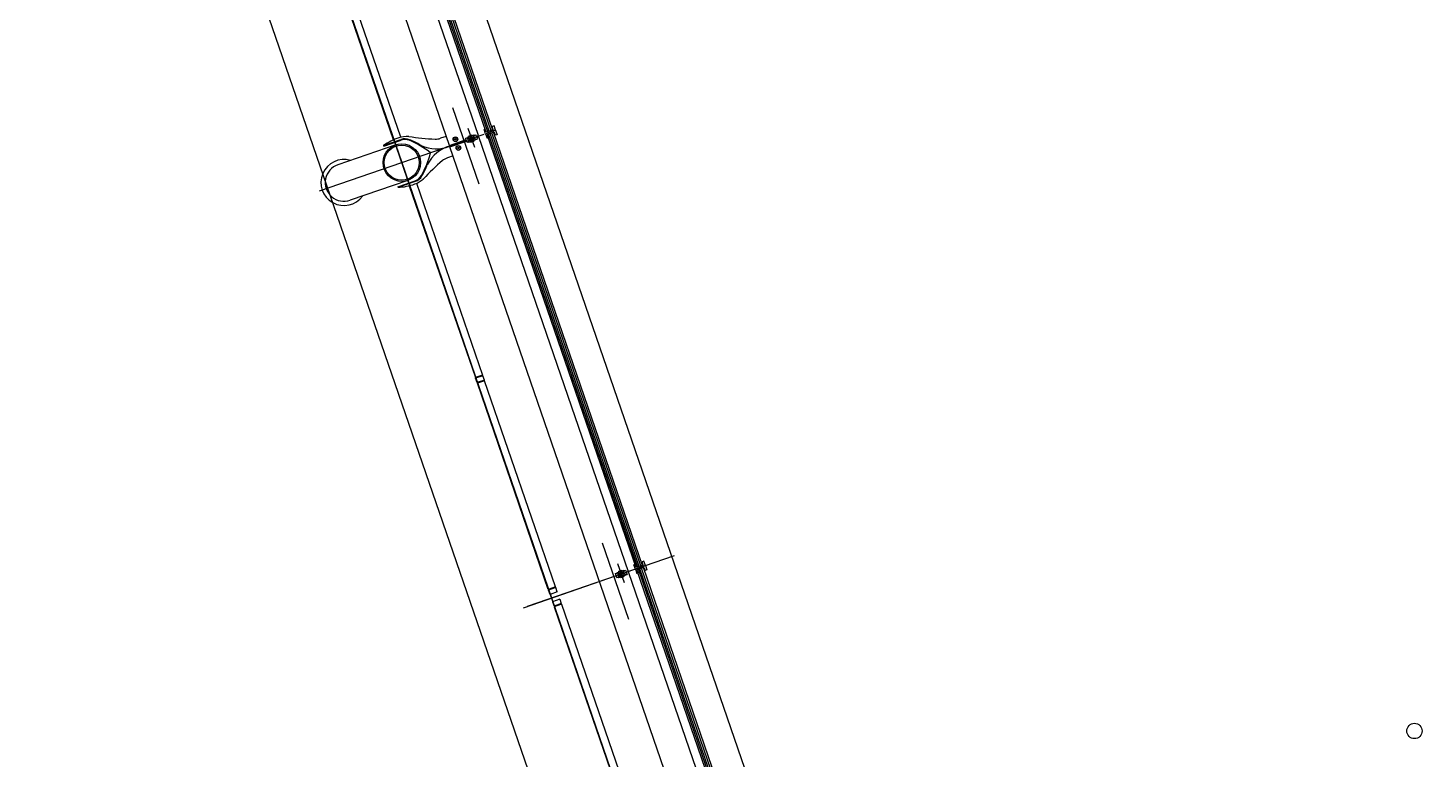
# Model space of a CAD drawing. Extents: x 809487 to 809680, y 818779 to 819225.
# Drawn here: x 809643.23 to 809652.31, y 818874.78 to 818879.54 of the extents above; entities that cross this region are included whole.
import ezdxf

# ---------------------------------------------------------------- set-up
doc = ezdxf.new("R2010")
doc.units = 0
for name, color, linetype in [('F-RC', 7, 'Continuous'), ('MAJ214__', 7, 'Continuous'), ('MAJ270__', 7, 'Continuous'), ('MAJ292__', 7, 'Continuous')]:
    doc.layers.add(name, color=color, linetype=linetype)

msp = doc.modelspace()

# ---------------------------------------------------------------- linework, layer by layer
at = {"layer": 'F-RC'}
for p, q in [((809645.6108, 818878.8149), (809645.1804, 818880.0649)), ((809645.6579, 818878.8316), (809645.2277, 818880.0811)), ((809645.7137, 818878.516), (809646.1441, 818877.2661)), ((809645.7611, 818878.5319), (809646.1914, 818877.2824)), ((809646.1717, 818877.2756), (809646.1441, 818877.2661)), ((809646.193, 818877.2777), (809646.1457, 818877.2614)), ((809646.1914, 818877.2824), (809646.1717, 818877.2756)), ((809646.1911, 818877.277), (809646.1895, 818877.2817)), ((809646.2028, 818877.2493), (809646.193, 818877.2777)), ((809646.1555, 818877.233), (809646.1457, 818877.2614)), ((809646.1476, 818877.262), (809646.146, 818877.2668)), ((809646.2028, 818877.2493), (809646.1555, 818877.233)), ((809646.2044, 818877.2446), (809646.1571, 818877.2283)), ((809646.6194, 818875.8857), (809646.1571, 818877.2283)), ((809646.159, 818877.229), (809646.1574, 818877.2337)), ((809646.2025, 818877.2439), (809646.2009, 818877.2487)), ((809646.6667, 818875.9019), (809646.2044, 818877.2446)), ((809646.6667, 818875.9019), (809646.6194, 818875.8857)), ((809646.6683, 818875.8972), (809646.6211, 818875.8809)), ((809646.6308, 818875.8526), (809646.6211, 818875.8809)), ((809646.623, 818875.8816), (809646.6213, 818875.8863)), ((809646.6781, 818875.8688), (809646.6308, 818875.8526)), ((809646.6944, 818875.8216), (809646.6471, 818875.8053)), ((809646.6665, 818875.8966), (809646.6648, 818875.9013)), ((809646.6781, 818875.8688), (809646.6683, 818875.8972)), ((809646.6944, 818875.8216), (809646.7042, 818875.7932)), ((809646.6471, 818875.8053), (809646.6569, 818875.7769)), ((809646.7042, 818875.7932), (809646.6569, 818875.7769)), ((809646.7058, 818875.7885), (809646.6585, 818875.7722)), ((809646.6585, 818875.7722), (809647.1131, 818874.4521)), ((809646.6588, 818875.7776), (809646.6604, 818875.7729)), ((809646.7023, 818875.7926), (809646.7039, 818875.7878)), ((809646.7058, 818875.7885), (809647.1602, 818874.4688))]:
    msp.add_line(p, q, dxfattribs=at)
at = {"layer": 'MAJ214__'}
for p, q in [((809646.1641, 818878.8436), (809644.2124, 818884.512)), ((809646.2248, 818878.8671), (809645.253, 818881.6895)), ((809646.2255, 818878.8674), (809645.2537, 818881.6897)), ((809646.235, 818878.8706), (809645.2632, 818881.693)), ((809646.2463, 818878.8745), (809645.2745, 818881.6969)), ((809646.0805, 818878.8254), (809646.0909, 818878.8289)), ((809646.0838, 818878.8159), (809646.0805, 818878.8254)), ((809646.1352, 818878.8455), (809646.0912, 818878.8304)), ((809646.0926, 818878.8229), (809646.1001, 818878.8255)), ((809646.1003, 818878.8256), (809646.1311, 818878.8362)), ((809646.101, 818878.838), (809646.1227, 818878.8455)), ((809646.1016, 818878.8392), (809646.101, 818878.838)), ((809646.101, 818878.838), (809646.102, 818878.8351)), ((809646.1215, 818878.8461), (809646.1016, 818878.8392)), ((809646.102, 818878.8351), (809646.1237, 818878.8426)), ((809646.1043, 818878.8359), (809646.104, 818878.8353)), ((809646.1042, 818878.8348), (809646.104, 818878.8353)), ((809646.106, 818878.809), (809646.1368, 818878.8196)), ((809646.1214, 818878.8418), (809646.122, 818878.8415)), ((809646.1215, 818878.8461), (809646.1227, 818878.8455)), ((809646.1222, 818878.841), (809646.122, 818878.8415)), ((809646.1227, 818878.8455), (809646.1237, 818878.8426)), ((809646.1387, 818878.8388), (809646.1311, 818878.8362)), ((809646.1363, 818878.8446), (809646.1467, 818878.8481)), ((809646.146, 818878.8162), (809646.1564, 818878.8198)), ((809646.1467, 818878.8481), (809646.1499, 818878.8387)), ((809646.1499, 818878.8387), (809646.1641, 818878.8436)), ((809646.1532, 818878.8292), (809646.1674, 818878.8341)), ((809646.1532, 818878.8292), (809646.1564, 818878.8198)), ((809648.1192, 818873.1657), (809646.1674, 818878.8341)), ((809647.2015, 818876.0306), (809646.2297, 818878.8529)), ((809647.2022, 818876.0308), (809646.2304, 818878.8532)), ((809647.2117, 818876.0341), (809646.2399, 818878.8564)), ((809647.223, 818876.038), (809646.2512, 818878.8603)), ((809645.975, 818878.7785), (809646.0838, 818878.8159)), ((809645.9783, 818878.769), (809646.087, 818878.8065)), ((809646.0903, 818878.797), (809646.087, 818878.8065)), ((809646.1007, 818878.8006), (809646.0903, 818878.797)), ((809646.1058, 818878.809), (809646.0983, 818878.8064)), ((809646.135, 818878.81), (809646.1132, 818878.8025)), ((809646.1132, 818878.8025), (809646.1142, 818878.7997)), ((809646.1359, 818878.8072), (809646.1142, 818878.7997)), ((809646.1155, 818878.7991), (809646.1142, 818878.7997)), ((809646.1151, 818878.8032), (809646.1148, 818878.8041)), ((809646.1155, 818878.7991), (809646.1353, 818878.8059)), ((809646.1331, 818878.8094), (809646.1327, 818878.8103)), ((809646.135, 818878.81), (809646.1359, 818878.8072)), ((809646.1353, 818878.8059), (809646.1359, 818878.8072)), ((809647.1119, 818876.0089), (809647.0679, 818875.9938)), ((809647.0777, 818876.0014), (809647.0995, 818876.0089)), ((809647.0783, 818876.0027), (809647.0777, 818876.0014)), ((809647.0982, 818876.0095), (809647.0783, 818876.0027)), ((809647.0787, 818875.9986), (809647.1004, 818876.0061)), ((809647.0981, 818876.0053), (809647.0987, 818876.0049)), ((809647.0982, 818876.0095), (809647.0995, 818876.0089)), ((809647.0989, 818876.0045), (809647.0987, 818876.0049)), ((809647.0995, 818876.0089), (809647.1004, 818876.0061)), ((809647.1154, 818876.0022), (809647.1078, 818875.9996)), ((809647.113, 818876.008), (809647.1234, 818876.0116)), ((809647.1234, 818876.0116), (809647.1331, 818875.9832)), ((809648.1782, 818873.194), (809647.2064, 818876.0164)), ((809648.1789, 818873.1943), (809647.2071, 818876.0166)), ((809648.1884, 818873.1975), (809647.2166, 818876.0199)), ((809648.1997, 818873.2014), (809647.2279, 818876.0238)), ((809647.0572, 818875.9888), (809647.0676, 818875.9924)), ((809647.067, 818875.9604), (809647.0572, 818875.9888)), ((809647.0774, 818875.964), (809647.067, 818875.9604)), ((809647.0693, 818875.9863), (809647.0769, 818875.989)), ((809647.0826, 818875.9724), (809647.075, 818875.9698)), ((809647.077, 818875.989), (809647.1078, 818875.9996)), ((809647.0777, 818876.0014), (809647.0787, 818875.9986)), ((809647.081, 818875.9994), (809647.0807, 818875.9988)), ((809647.0809, 818875.9983), (809647.0807, 818875.9988)), ((809647.0827, 818875.9725), (809647.1135, 818875.9831)), ((809647.1117, 818875.9734), (809647.0899, 818875.966)), ((809647.0899, 818875.966), (809647.0909, 818875.9631)), ((809647.1126, 818875.9706), (809647.0909, 818875.9631)), ((809647.0922, 818875.9625), (809647.0909, 818875.9631)), ((809647.0918, 818875.9666), (809647.0915, 818875.9676)), ((809647.0922, 818875.9625), (809647.112, 818875.9693)), ((809647.1098, 818875.9728), (809647.1094, 818875.9737)), ((809647.1117, 818875.9734), (809647.1126, 818875.9706)), ((809647.112, 818875.9693), (809647.1126, 818875.9706)), ((809647.1227, 818875.9796), (809647.1331, 818875.9832))]:
    msp.add_line(p, q, dxfattribs=at)
for points in [[(809645.5466, 818878.7781), (809645.6594, 818878.8169)], [(809646.1018, 818878.7996), (809646.1457, 818878.8148)], [(809645.6404, 818878.5056), (809645.7532, 818878.5444)], [(809647.0785, 818875.9631), (809647.1225, 818875.9782)]]:
    msp.add_lwpolyline(points, dxfattribs=at)
for centre, radius in [((809646.0142, 818878.8184), 0.0155), ((809646.0142, 818878.8184), 0.0135), ((809646.0142, 818878.8184), 0.0042), ((809646.1185, 818878.8226), 0.006), ((809646.0337, 818878.7617), 0.0155), ((809646.0337, 818878.7617), 0.0135), ((809646.0337, 818878.7617), 0.0042), ((809647.0952, 818875.986), 0.006)]:
    msp.add_circle(centre, radius, dxfattribs=at)
for centre, radius, start, end in [((809645.6852, 818878.742), 0.0792, 68.03764, 109), ((809646.1185, 818878.8226), 0.0095, 146.69488, 251.30512), ((809646.1185, 818878.8226), 0.0109, 101.1265, 116.87349), ((809646.1185, 818878.8226), 0.0095, 325.18264, 72.81736), ((809645.5027, 818878.2896), 0.567, 59.89592, 68.03764), ((809645.7972, 818878.7974), 0.02, 239.89592, 251.32459), ((809645.8891, 818878.9871), 0.2307, 244.76877, 292.32268), ((809646.039, 818878.5517), 0.2307, 105.67731, 153.23123), ((809646.039, 818878.5517), 0.2307, 105.67731, 112.32268), ((809645.8891, 818878.9871), 0.2307, 285.67731, 292.32268), ((809646.1185, 818878.8226), 0.0109, 281.1265, 296.87349), ((809645.3051, 818878.8635), 0.567, 329.96236, 338.10407), ((809645.8498, 818878.6446), 0.02, 146.67541, 158.10407), ((809645.7274, 818878.6193), 0.0792, 289, 329.96236), ((809647.0952, 818875.986), 0.0095, 146.69488, 251.30512), ((809647.0952, 818875.986), 0.0109, 101.1265, 116.87349), ((809647.0952, 818875.986), 0.0109, 281.1265, 296.87349), ((809647.0952, 818875.986), 0.0095, 325.18264, 72.81736)]:
    msp.add_arc(centre, radius, start, end, dxfattribs=at)
for points, degree in [([(809646.0909, 818878.8296), (809646.0909, 818878.8297), (809646.0909, 818878.8298), (809646.0909, 818878.8299), (809646.0909, 818878.8299), (809646.0909, 818878.83), (809646.091, 818878.83), (809646.091, 818878.8301), (809646.091, 818878.8301), (809646.091, 818878.8302), (809646.091, 818878.8302), (809646.0911, 818878.8303), (809646.0911, 818878.8303), (809646.0911, 818878.8303), (809646.0912, 818878.8304), (809646.0912, 818878.8304)], 3), ([(809646.0917, 818878.8235), (809646.0916, 818878.8238), (809646.0915, 818878.8241), (809646.0913, 818878.825), (809646.0912, 818878.8255), (809646.0911, 818878.8267), (809646.091, 818878.8272), (809646.0909, 818878.8284), (809646.0909, 818878.829), (809646.0909, 818878.8296)], 3), ([(809646.0917, 818878.8235), (809646.0917, 818878.8234), (809646.0917, 818878.8234), (809646.0918, 818878.8234), (809646.0918, 818878.8233), (809646.0918, 818878.8233), (809646.0918, 818878.8233), (809646.0918, 818878.8233)], 3), ([(809646.0926, 818878.8229), (809646.0926, 818878.8229), (809646.0926, 818878.8229), (809646.0925, 818878.8229), (809646.0925, 818878.8229), (809646.0924, 818878.8229), (809646.0924, 818878.8229), (809646.0922, 818878.8229), (809646.0922, 818878.8229), (809646.092, 818878.823), (809646.092, 818878.823), (809646.0919, 818878.8231), (809646.0918, 818878.8232), (809646.0918, 818878.8233)], 3), ([(809646.1001, 818878.8255), (809646.1002, 818878.8255), (809646.1003, 818878.8256), (809646.1003, 818878.8256)], 2), ([(809646.1001, 818878.8255), (809646.1002, 818878.8255), (809646.1002, 818878.8255), (809646.1002, 818878.8253), (809646.1003, 818878.8251), (809646.1004, 818878.8246), (809646.1005, 818878.8242), (809646.1006, 818878.8229), (809646.1008, 818878.8219), (809646.1012, 818878.8196), (809646.1015, 818878.8184), (809646.1023, 818878.8161), (809646.1027, 818878.815), (809646.1037, 818878.8129), (809646.1043, 818878.812), (809646.105, 818878.8107), (809646.1053, 818878.8102), (809646.1056, 818878.8096), (809646.1057, 818878.8093), (809646.1058, 818878.8091), (809646.1058, 818878.809), (809646.1058, 818878.809)], 3), ([(809646.1114, 818878.8291), (809646.1114, 818878.8291), (809646.1114, 818878.8291), (809646.1113, 818878.829), (809646.1113, 818878.8289), (809646.1111, 818878.8287), (809646.111, 818878.8285), (809646.1108, 818878.8281), (809646.1106, 818878.828), (809646.1105, 818878.8278)], 3), ([(809646.1135, 818878.8323), (809646.1124, 818878.8306), (809646.1114, 818878.8291)], 2), ([(809646.12, 818878.8321), (809646.1183, 818878.8327), (809646.1164, 818878.8333)], 2), ([(809646.1215, 818878.8316), (809646.1213, 818878.8316), (809646.1211, 818878.8317), (809646.1207, 818878.8318), (809646.1205, 818878.8319), (809646.1203, 818878.832), (809646.1202, 818878.832), (809646.1201, 818878.8321), (809646.1201, 818878.8321), (809646.12, 818878.8321)], 3), ([(809646.1368, 818878.8196), (809646.1368, 818878.8196), (809646.1368, 818878.8197), (809646.1367, 818878.8198), (809646.1366, 818878.82), (809646.1365, 818878.8206), (809646.1365, 818878.821), (809646.1363, 818878.8222), (809646.1361, 818878.8232), (809646.1357, 818878.8255), (809646.1354, 818878.8267), (809646.1346, 818878.829), (809646.1342, 818878.8301), (809646.1332, 818878.8322), (809646.1327, 818878.8331), (809646.1319, 818878.8344), (809646.1317, 818878.8349), (809646.1313, 818878.8356), (809646.1312, 818878.8358), (809646.1311, 818878.836), (809646.1311, 818878.8361), (809646.1311, 818878.8362)], 3), ([(809646.1352, 818878.8455), (809646.1352, 818878.8455), (809646.1352, 818878.8455), (809646.1353, 818878.8455), (809646.1353, 818878.8455), (809646.1354, 818878.8455), (809646.1355, 818878.8454), (809646.1355, 818878.8454), (809646.1355, 818878.8454), (809646.1356, 818878.8453), (809646.1356, 818878.8453), (809646.1357, 818878.8453), (809646.1357, 818878.8452), (809646.1358, 818878.8452), (809646.1358, 818878.8451), (809646.1358, 818878.8451)], 3), ([(809646.1358, 818878.8451), (809646.1362, 818878.8446), (809646.1366, 818878.8441), (809646.1372, 818878.8431), (809646.1375, 818878.8427), (809646.1381, 818878.8417), (809646.1383, 818878.8412), (809646.1387, 818878.8404), (809646.1389, 818878.8401), (809646.139, 818878.8397)], 3), ([(809646.1444, 818878.8222), (809646.1437, 818878.822), (809646.1431, 818878.8218), (809646.1415, 818878.8212), (809646.1406, 818878.8209), (809646.139, 818878.8204), (809646.1384, 818878.8202), (809646.1375, 818878.8199), (809646.1371, 818878.8197), (809646.1368, 818878.8196)], 3), ([(809646.1444, 818878.8222), (809646.1435, 818878.8219), (809646.1426, 818878.8216), (809646.1417, 818878.8213), (809646.1405, 818878.8209), (809646.1392, 818878.8205), (809646.1379, 818878.82), (809646.1375, 818878.8199), (809646.1372, 818878.8198), (809646.1368, 818878.8196)], 3), ([(809646.1391, 818878.8395), (809646.1391, 818878.8395), (809646.1391, 818878.8395), (809646.1391, 818878.8394), (809646.1391, 818878.8393), (809646.1391, 818878.8391), (809646.139, 818878.8391), (809646.1389, 818878.839), (809646.1389, 818878.8389), (809646.1388, 818878.8388), (809646.1387, 818878.8388), (809646.1387, 818878.8388), (809646.1387, 818878.8388), (809646.1387, 818878.8388)], 3), ([(809646.1391, 818878.8395), (809646.139, 818878.8396), (809646.139, 818878.8396), (809646.139, 818878.8396), (809646.139, 818878.8396), (809646.139, 818878.8397), (809646.139, 818878.8397), (809646.139, 818878.8397)], 3), ([(809646.1444, 818878.8222), (809646.1444, 818878.8222), (809646.1444, 818878.8222), (809646.1444, 818878.8222), (809646.1445, 818878.8223), (809646.1445, 818878.8223), (809646.1446, 818878.8223), (809646.1447, 818878.8223), (809646.1448, 818878.8222), (809646.1449, 818878.8222), (809646.145, 818878.8221), (809646.1451, 818878.822), (809646.1451, 818878.8219), (809646.1451, 818878.8219)], 3), ([(809646.1452, 818878.8217), (809646.1452, 818878.8217), (809646.1452, 818878.8217), (809646.1452, 818878.8218), (809646.1452, 818878.8218), (809646.1451, 818878.8218), (809646.1451, 818878.8218), (809646.1451, 818878.8219)], 3), ([(809646.1452, 818878.8217), (809646.1453, 818878.8213), (809646.1454, 818878.821), (809646.1456, 818878.8201), (809646.1457, 818878.8196), (809646.1459, 818878.8185), (809646.1459, 818878.8179), (809646.146, 818878.8167), (809646.146, 818878.8161), (809646.146, 818878.8155)], 3), ([(809646.0979, 818878.8056), (809646.0979, 818878.8056), (809646.0979, 818878.8057), (809646.0978, 818878.8058), (809646.0978, 818878.8058), (809646.0979, 818878.806), (809646.0979, 818878.8061), (809646.098, 818878.8062), (809646.098, 818878.8062), (809646.0981, 818878.8063), (809646.0982, 818878.8063), (809646.0983, 818878.8064), (809646.0983, 818878.8064), (809646.0983, 818878.8064)], 3), ([(809646.0979, 818878.8056), (809646.0979, 818878.8056), (809646.0979, 818878.8056), (809646.0979, 818878.8055), (809646.0979, 818878.8055), (809646.0979, 818878.8054), (809646.0979, 818878.8054), (809646.098, 818878.8054)], 3), ([(809646.1011, 818878.8), (809646.1007, 818878.8005), (809646.1004, 818878.801), (809646.0997, 818878.802), (809646.0994, 818878.8025), (809646.0988, 818878.8035), (809646.0986, 818878.804), (809646.0982, 818878.8048), (809646.0981, 818878.8051), (809646.098, 818878.8054)], 3), ([(809646.1018, 818878.7996), (809646.1017, 818878.7996), (809646.1017, 818878.7996), (809646.1016, 818878.7996), (809646.1016, 818878.7996), (809646.1015, 818878.7997), (809646.1015, 818878.7997), (809646.1014, 818878.7997), (809646.1014, 818878.7997), (809646.1013, 818878.7998), (809646.1013, 818878.7998), (809646.1012, 818878.7999), (809646.1012, 818878.7999), (809646.1012, 818878.8), (809646.1011, 818878.8), (809646.1011, 818878.8)], 3), ([(809646.106, 818878.809), (809646.106, 818878.809), (809646.1059, 818878.809), (809646.1058, 818878.809)], 2), ([(809646.106, 818878.809), (809646.106, 818878.809), (809646.1059, 818878.809), (809646.1058, 818878.809)], 2), ([(809646.1154, 818878.8136), (809646.1156, 818878.8135), (809646.1158, 818878.8134), (809646.1162, 818878.8133), (809646.1164, 818878.8132), (809646.1167, 818878.8131), (809646.1168, 818878.8131), (809646.1169, 818878.8131), (809646.1169, 818878.8131), (809646.1169, 818878.8131)], 3), ([(809646.1169, 818878.8131), (809646.1186, 818878.8125), (809646.1206, 818878.8118)], 2), ([(809646.1234, 818878.8128), (809646.1246, 818878.8145), (809646.1255, 818878.816)], 2), ([(809646.1255, 818878.816), (809646.1256, 818878.8161), (809646.1256, 818878.8161), (809646.1256, 818878.8162), (809646.1257, 818878.8162), (809646.1258, 818878.8165), (809646.1259, 818878.8166), (809646.1262, 818878.817), (809646.1263, 818878.8172), (809646.1264, 818878.8174)], 3), ([(809646.146, 818878.8155), (809646.146, 818878.8154), (809646.146, 818878.8154), (809646.146, 818878.8153), (809646.146, 818878.8152), (809646.146, 818878.8152), (809646.146, 818878.8151), (809646.146, 818878.8151), (809646.146, 818878.815), (809646.1459, 818878.815), (809646.1459, 818878.8149), (809646.1459, 818878.8149), (809646.1458, 818878.8149), (809646.1458, 818878.8148), (809646.1458, 818878.8148), (809646.1457, 818878.8148)], 3), ([(809647.1119, 818876.0089), (809647.1119, 818876.009), (809647.1119, 818876.009), (809647.112, 818876.0089), (809647.1121, 818876.0089), (809647.1121, 818876.0089), (809647.1122, 818876.0089), (809647.1122, 818876.0089), (809647.1122, 818876.0088), (809647.1123, 818876.0088), (809647.1123, 818876.0088), (809647.1124, 818876.0087), (809647.1124, 818876.0087), (809647.1125, 818876.0086), (809647.1125, 818876.0086), (809647.1125, 818876.0085)], 3), ([(809647.1125, 818876.0085), (809647.1129, 818876.0081), (809647.1133, 818876.0076), (809647.1139, 818876.0066), (809647.1142, 818876.0061), (809647.1148, 818876.0051), (809647.115, 818876.0046), (809647.1154, 818876.0038), (809647.1156, 818876.0035), (809647.1157, 818876.0032)], 3), ([(809647.1158, 818876.003), (809647.1158, 818876.003), (809647.1158, 818876.0029), (809647.1158, 818876.0028), (809647.1158, 818876.0027), (809647.1158, 818876.0026), (809647.1157, 818876.0025), (809647.1156, 818876.0024), (809647.1156, 818876.0024), (809647.1155, 818876.0023), (809647.1154, 818876.0022), (809647.1154, 818876.0022), (809647.1154, 818876.0022), (809647.1154, 818876.0022)], 3), ([(809647.1158, 818876.003), (809647.1157, 818876.003), (809647.1157, 818876.003), (809647.1157, 818876.0031), (809647.1157, 818876.0031), (809647.1157, 818876.0031), (809647.1157, 818876.0032), (809647.1157, 818876.0032)], 3), ([(809647.0676, 818875.9931), (809647.0676, 818875.9931), (809647.0676, 818875.9932), (809647.0676, 818875.9933), (809647.0676, 818875.9933), (809647.0676, 818875.9934), (809647.0677, 818875.9935), (809647.0677, 818875.9935), (809647.0677, 818875.9935), (809647.0677, 818875.9936), (809647.0677, 818875.9936), (809647.0678, 818875.9937), (809647.0678, 818875.9937), (809647.0678, 818875.9938), (809647.0679, 818875.9938), (809647.0679, 818875.9938)], 3), ([(809647.0684, 818875.9869), (809647.0683, 818875.9872), (809647.0682, 818875.9876), (809647.068, 818875.9884), (809647.0679, 818875.989), (809647.0678, 818875.9901), (809647.0677, 818875.9907), (809647.0676, 818875.9919), (809647.0676, 818875.9925), (809647.0676, 818875.9931)], 3), ([(809647.0684, 818875.9869), (809647.0684, 818875.9869), (809647.0684, 818875.9869), (809647.0685, 818875.9868), (809647.0685, 818875.9868), (809647.0685, 818875.9867), (809647.0685, 818875.9867), (809647.0685, 818875.9867)], 3), ([(809647.0693, 818875.9863), (809647.0693, 818875.9863), (809647.0693, 818875.9863), (809647.0692, 818875.9863), (809647.0692, 818875.9863), (809647.0691, 818875.9863), (809647.0691, 818875.9863), (809647.0689, 818875.9863), (809647.0689, 818875.9863), (809647.0687, 818875.9864), (809647.0687, 818875.9865), (809647.0686, 818875.9866), (809647.0685, 818875.9866), (809647.0685, 818875.9867)], 3), ([(809647.0746, 818875.969), (809647.0746, 818875.9691), (809647.0746, 818875.9691), (809647.0745, 818875.9692), (809647.0746, 818875.9693), (809647.0746, 818875.9694), (809647.0746, 818875.9695), (809647.0747, 818875.9696), (809647.0747, 818875.9697), (809647.0748, 818875.9697), (809647.0749, 818875.9698), (809647.075, 818875.9698), (809647.075, 818875.9698), (809647.075, 818875.9698)], 3), ([(809647.0746, 818875.969), (809647.0746, 818875.969), (809647.0746, 818875.969), (809647.0746, 818875.969), (809647.0746, 818875.9689), (809647.0746, 818875.9689), (809647.0746, 818875.9689), (809647.0747, 818875.9688)], 3), ([(809647.0778, 818875.9635), (809647.0774, 818875.964), (809647.0771, 818875.9645), (809647.0764, 818875.9654), (809647.0761, 818875.9659), (809647.0755, 818875.9669), (809647.0753, 818875.9674), (809647.0749, 818875.9682), (809647.0748, 818875.9685), (809647.0747, 818875.9688)], 3), ([(809647.0769, 818875.989), (809647.0769, 818875.9889), (809647.0769, 818875.9889), (809647.0769, 818875.9888), (809647.077, 818875.9886), (809647.0771, 818875.988), (809647.0772, 818875.9876), (809647.0774, 818875.9864), (809647.0775, 818875.9853), (809647.0779, 818875.9831), (809647.0782, 818875.9819), (809647.079, 818875.9796), (809647.0794, 818875.9785), (809647.0804, 818875.9764), (809647.081, 818875.9754), (809647.0817, 818875.9741), (809647.082, 818875.9737), (809647.0823, 818875.973), (809647.0824, 818875.9728), (809647.0825, 818875.9725), (809647.0825, 818875.9725), (809647.0826, 818875.9724)], 3), ([(809647.0769, 818875.989), (809647.0769, 818875.989), (809647.077, 818875.989), (809647.077, 818875.989)], 2), ([(809647.0785, 818875.9631), (809647.0784, 818875.9631), (809647.0784, 818875.9631), (809647.0783, 818875.9631), (809647.0783, 818875.9631), (809647.0782, 818875.9631), (809647.0782, 818875.9631), (809647.0781, 818875.9632), (809647.0781, 818875.9632), (809647.078, 818875.9632), (809647.078, 818875.9633), (809647.078, 818875.9633), (809647.0779, 818875.9633), (809647.0779, 818875.9634), (809647.0778, 818875.9634), (809647.0778, 818875.9635)], 3), ([(809647.0827, 818875.9725), (809647.0827, 818875.9724), (809647.0826, 818875.9724), (809647.0826, 818875.9724)], 2), ([(809647.0827, 818875.9725), (809647.0827, 818875.9724), (809647.0826, 818875.9724), (809647.0826, 818875.9724)], 2), ([(809647.0881, 818875.9925), (809647.0881, 818875.9925), (809647.0881, 818875.9925), (809647.088, 818875.9924), (809647.088, 818875.9923), (809647.0878, 818875.9921), (809647.0877, 818875.9919), (809647.0875, 818875.9916), (809647.0873, 818875.9914), (809647.0872, 818875.9912)], 3), ([(809647.0902, 818875.9958), (809647.0891, 818875.9941), (809647.0881, 818875.9925)], 2), ([(809647.0921, 818875.977), (809647.0923, 818875.977), (809647.0925, 818875.9769), (809647.0929, 818875.9767), (809647.0931, 818875.9767), (809647.0934, 818875.9766), (809647.0935, 818875.9766), (809647.0936, 818875.9765), (809647.0936, 818875.9765), (809647.0936, 818875.9765)], 3), ([(809647.0967, 818875.9955), (809647.095, 818875.9961), (809647.0931, 818875.9968)], 2), ([(809647.0936, 818875.9765), (809647.0953, 818875.9759), (809647.0973, 818875.9753)], 2), ([(809647.0982, 818875.995), (809647.098, 818875.9951), (809647.0978, 818875.9951), (809647.0974, 818875.9953), (809647.0972, 818875.9954), (809647.097, 818875.9954), (809647.0969, 818875.9955), (809647.0968, 818875.9955), (809647.0968, 818875.9955), (809647.0967, 818875.9955)], 3), ([(809647.1001, 818875.9762), (809647.1013, 818875.978), (809647.1023, 818875.9795)], 2), ([(809647.1023, 818875.9795), (809647.1023, 818875.9795), (809647.1023, 818875.9795), (809647.1023, 818875.9796), (809647.1024, 818875.9797), (809647.1025, 818875.9799), (809647.1026, 818875.9801), (809647.1029, 818875.9804), (809647.103, 818875.9806), (809647.1031, 818875.9808)], 3), ([(809647.1135, 818875.9831), (809647.1135, 818875.9831), (809647.1135, 818875.9831), (809647.1134, 818875.9832), (809647.1134, 818875.9834), (809647.1132, 818875.984), (809647.1132, 818875.9844), (809647.113, 818875.9857), (809647.1129, 818875.9867), (809647.1124, 818875.9889), (809647.1121, 818875.9901), (809647.1113, 818875.9925), (809647.1109, 818875.9936), (809647.1099, 818875.9957), (809647.1094, 818875.9966), (809647.1086, 818875.9979), (809647.1084, 818875.9984), (809647.108, 818875.999), (809647.1079, 818875.9992), (809647.1078, 818875.9995), (809647.1078, 818875.9996), (809647.1078, 818875.9996)], 3), ([(809647.1211, 818875.9857), (809647.1204, 818875.9855), (809647.1198, 818875.9852), (809647.1182, 818875.9847), (809647.1173, 818875.9844), (809647.1157, 818875.9838), (809647.1151, 818875.9836), (809647.1142, 818875.9833), (809647.1138, 818875.9832), (809647.1135, 818875.9831)], 3), ([(809647.1211, 818875.9857), (809647.1202, 818875.9854), (809647.1193, 818875.9851), (809647.1184, 818875.9848), (809647.1172, 818875.9843), (809647.1159, 818875.9839), (809647.1146, 818875.9835), (809647.1142, 818875.9833), (809647.1139, 818875.9832), (809647.1135, 818875.9831)], 3), ([(809647.1211, 818875.9857), (809647.1211, 818875.9857), (809647.1211, 818875.9857), (809647.1211, 818875.9857), (809647.1212, 818875.9857), (809647.1212, 818875.9857), (809647.1213, 818875.9857), (809647.1214, 818875.9857), (809647.1215, 818875.9857), (809647.1216, 818875.9856), (809647.1217, 818875.9856), (809647.1218, 818875.9854), (809647.1218, 818875.9854), (809647.1218, 818875.9853)], 3), ([(809647.1219, 818875.9851), (809647.1219, 818875.9851), (809647.1219, 818875.9852), (809647.1219, 818875.9852), (809647.1219, 818875.9852), (809647.1219, 818875.9853), (809647.1218, 818875.9853), (809647.1218, 818875.9853)], 3), ([(809647.1219, 818875.9851), (809647.122, 818875.9848), (809647.1221, 818875.9844), (809647.1223, 818875.9836), (809647.1224, 818875.983), (809647.1226, 818875.9819), (809647.1226, 818875.9814), (809647.1227, 818875.9802), (809647.1227, 818875.9796), (809647.1227, 818875.979)], 3), ([(809647.1227, 818875.979), (809647.1227, 818875.9789), (809647.1227, 818875.9788), (809647.1227, 818875.9787), (809647.1227, 818875.9787), (809647.1227, 818875.9786), (809647.1227, 818875.9786), (809647.1227, 818875.9785), (809647.1227, 818875.9785), (809647.1226, 818875.9784), (809647.1226, 818875.9784), (809647.1226, 818875.9783), (809647.1226, 818875.9783), (809647.1225, 818875.9782), (809647.1225, 818875.9782), (809647.1225, 818875.9782)], 3)]:
    msp.add_open_spline(points, degree=degree, dxfattribs=at)
at = {"layer": 'MAJ270__'}
for p, q in [((809643.7113, 818884.3394), (809645.6647, 818878.6663)), ((809643.2279, 818884.173), (809647.3344, 818872.2467)), ((809646.1681, 818878.5249), (809645.9964, 818879.0235)), ((809645.1287, 818878.4818), (809646.2007, 818878.8509)), ((809645.6051, 818878.8392), (809645.7225, 818878.4983)), ((809646.0948, 818878.8912), (809646.1376, 818878.767)), ((809646.2579, 818878.8785), (809646.2628, 818878.8643)), ((809645.6647, 818878.6663), (809647.6181, 818872.9932)), ((809647.1448, 818875.6884), (809646.9731, 818876.187)), ((809646.4844, 818875.7757), (809647.4426, 818876.1056)), ((809647.0715, 818876.0547), (809647.1143, 818875.9304)), ((809647.2346, 818876.042), (809647.2395, 818876.0278)), ((809646.7035, 818875.6494), (809646.5934, 818875.969))]:
    msp.add_line(p, q, dxfattribs=at)
msp.add_lwpolyline([(809646.4572, 818875.7663), (809647.2148, 818876.0272)], dxfattribs=at)
for centre, radius in [((809646.2603, 818878.8714), 0.003), ((809647.237, 818876.0349), 0.003), ((809652.2646, 818874.9629), 0.05)]:
    msp.add_circle(centre, radius, dxfattribs=at)
at = {"layer": 'MAJ292__'}
for p, q in [((809648.4029, 818873.2634), (809644.496, 818884.6096)), ((809645.975, 818878.7785), (809644.0232, 818884.4468)), ((809646.2154, 818878.8639), (809645.2435, 818881.6862)), ((809646.2579, 818878.8785), (809645.2861, 818881.7009)), ((809646.208, 818878.8851), (809646.2007, 818878.8826)), ((809646.2105, 818878.8542), (809646.2007, 818878.8826)), ((809646.2154, 818878.8639), (809646.208, 818878.8851)), ((809646.276, 818878.8768), (809646.2105, 818878.8542)), ((809646.276, 818878.8768), (809646.2105, 818878.8542)), ((809646.2105, 818878.8542), (809646.2202, 818878.8259)), ((809646.2612, 818878.8797), (809646.2154, 818878.8639)), ((809646.2661, 818878.8655), (809646.2202, 818878.8497)), ((809647.1921, 818876.0273), (809646.2202, 818878.8497)), ((809646.2202, 818878.8497), (809646.2276, 818878.8284)), ((809646.2276, 818878.8284), (809646.2202, 818878.8259)), ((809646.2662, 818878.9052), (809646.2539, 818878.9009)), ((809646.2612, 818878.8797), (809646.2539, 818878.9009)), ((809647.2346, 818876.042), (809646.2629, 818878.864)), ((809646.2661, 818878.8655), (809646.2735, 818878.8442)), ((809646.276, 818878.8768), (809646.2662, 818878.9052)), ((809646.2857, 818878.8484), (809646.2735, 818878.8442)), ((809646.276, 818878.8768), (809646.2857, 818878.8484)), ((809645.6249, 818878.7819), (809645.2482, 818878.6522)), ((809647.9301, 818873.1006), (809645.9783, 818878.769)), ((809645.7045, 818878.5507), (809645.3278, 818878.421)), ((809647.1847, 818876.0486), (809647.1774, 818876.0461)), ((809647.1872, 818876.0177), (809647.1774, 818876.0461)), ((809647.1921, 818876.0273), (809647.1847, 818876.0486)), ((809647.2527, 818876.0402), (809647.1872, 818876.0177)), ((809647.2527, 818876.0402), (809647.1872, 818876.0177)), ((809647.1872, 818876.0177), (809647.1969, 818875.9893)), ((809647.2379, 818876.0431), (809647.1921, 818876.0273)), ((809647.2428, 818876.0289), (809647.1969, 818876.0131)), ((809648.1688, 818873.1908), (809647.1969, 818876.0131)), ((809647.1969, 818876.0131), (809647.2043, 818875.9918)), ((809647.2429, 818876.0686), (809647.2306, 818876.0644)), ((809647.2379, 818876.0431), (809647.2306, 818876.0644)), ((809648.2113, 818873.2054), (809647.2395, 818876.0278)), ((809647.2428, 818876.0289), (809647.2502, 818876.0076)), ((809647.2527, 818876.0402), (809647.2429, 818876.0686)), ((809647.2624, 818876.0119), (809647.2502, 818876.0076)), ((809647.2527, 818876.0402), (809647.2624, 818876.0119)), ((809647.2043, 818875.9918), (809647.1969, 818875.9893))]:
    msp.add_line(p, q, dxfattribs=at)
for points in [[(809645.9547, 818878.8376), (809645.9179, 818878.8249)], [(809645.5466, 818878.7781), (809645.548, 818878.7741), (809645.6608, 818878.8129)], [(809645.9987, 818878.7099), (809645.9618, 818878.6972)], [(809645.6404, 818878.5056), (809645.639, 818878.5096), (809645.7518, 818878.5484)]]:
    msp.add_lwpolyline(points, dxfattribs=at)
for radius in [0.1223, 0.1143]:
    msp.add_circle((809645.6647, 818878.6663), radius, dxfattribs=at)
for centre, radius, start, end in [((809645.7467, 818878.504), 0.3393, 107.29394, 126.13928), ((809645.7012, 818878.6647), 0.1724, 87.60393, 108.72489), ((809645.7075, 818878.817), 0.02, 80.57421, 87.60393), ((809645.9303, 818880.1588), 1.3402, 260.57421, 267.92155), ((809645.8853, 818878.9194), 0.1, 267.92155, 289), ((809645.6852, 818878.742), 0.075, 68.03764, 109), ((809645.5027, 818878.2896), 0.5628, 51.63214, 68.03764), ((809645.3051, 818878.8635), 0.5628, 329.96236, 346.36786), ((809645.288, 818878.5366), 0.15, 73.58736, 324.41264), ((809645.288, 818878.5366), 0.1223, 108.99761, 289.00235), ((809646.7929, 818877.6537), 1.3402, 130.07845, 137.42579), ((809645.9944, 818878.6027), 0.1, 109, 130.07845), ((809645.6925, 818878.69), 0.1724, 289.2751, 310.39607), ((809645.7274, 818878.6193), 0.075, 289, 329.96236), ((809645.7912, 818878.574), 0.02, 310.39607, 317.42579), ((809645.6294, 818878.8447), 0.3393, 271.86071, 290.70605)]:
    msp.add_arc(centre, radius, start, end, dxfattribs=at)

doc.saveas('drawing.dxf')
